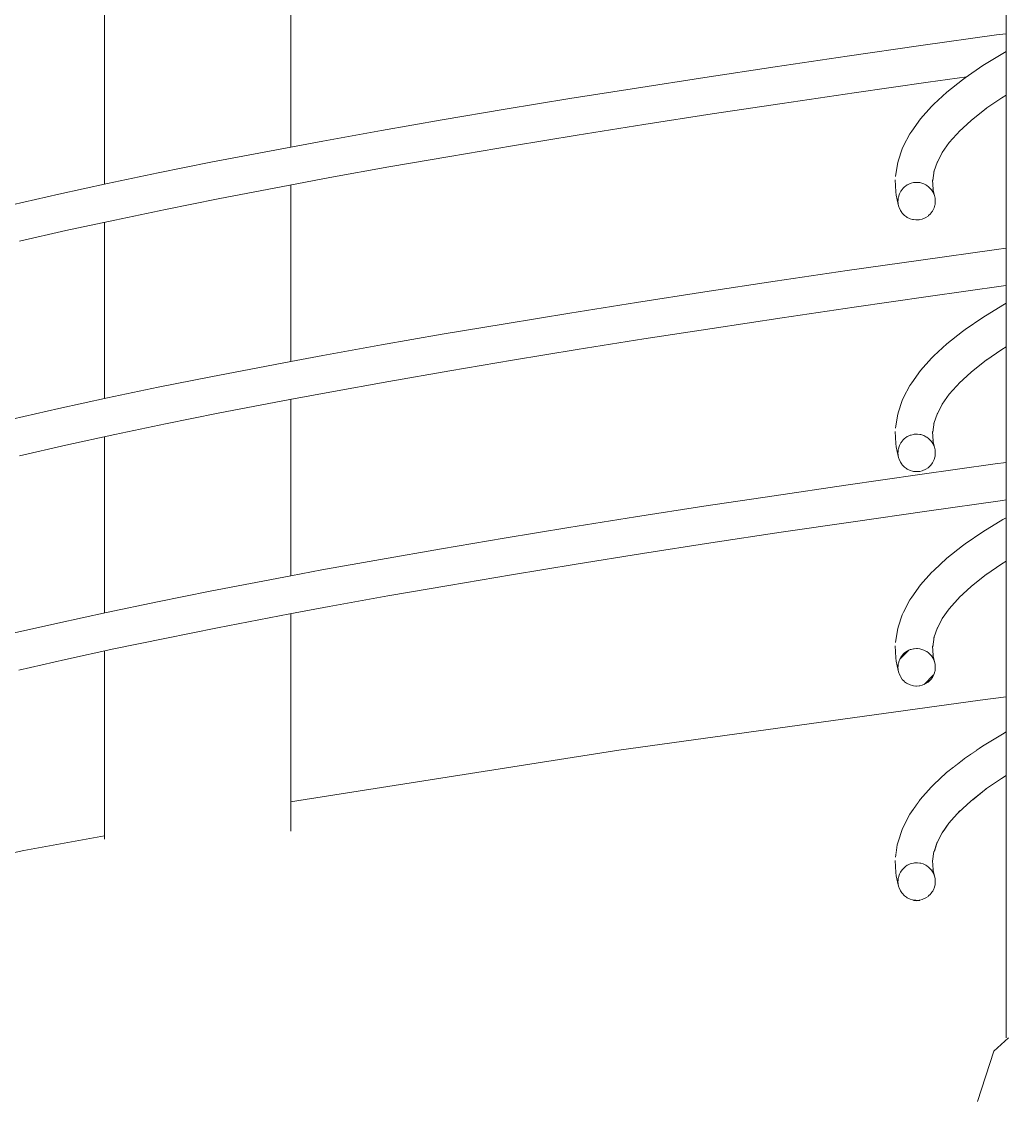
# Model space of a CAD drawing. Header units: metres. Extents: x 173 to 310, y -9 to 45.
# Drawn here: x 274.585 to 275.644, y -0.26 to 0.898 of the extents above; entities that cross this region are included whole.
import ezdxf

# ---------------------------------------------------------------- set-up
doc = ezdxf.new("R2010")
doc.units = ezdxf.units.M
doc.header["$MEASUREMENT"] = 0
doc.set_wipeout_variables(frame=1)
doc.linetypes.add('Wipeout_Contour', pattern=[1, 0, -1])
doc.layers.add('Interior - Furniture', color=7, linetype='Continuous')
doc.layers.add('Interior - Stair & Railing', color=7, linetype='Continuous')
doc.layers.add('Interior - Furniture _Pen_No__1', color=7, linetype='Continuous', lineweight=13)
doc.layers.add('Interior - Stair & Railing_Pen_No__122', color=9, linetype='Continuous', lineweight=13)
doc.layers.add('Interior - Stair & Railing_Pen_No__166', color=7, linetype='Continuous', lineweight=13, true_color=0x97cbff)
doc.layers.add('Structural - Bearing_Pen_No__167', color=7, linetype='Continuous', lineweight=13, true_color=0x6a6a6a)

msp = doc.modelspace()

# ---------------------------------------------------------------- linework, layer by layer
at = {"layer": 'Interior - Stair & Railing_Pen_No__122', "color": 9, "linetype": 'Continuous', "lineweight": 13}
for p, q in [((275.5499, 0.8726), (275.631, 0.884)), ((275.631, 0.884), (275.6415, 0.8854)), ((275.4707, 0.8612), (275.5499, 0.8726)), ((275.3934, 0.8498), (275.4707, 0.8612)), ((275.6163, 0.8511), (275.6378, 0.8643)), ((275.6378, 0.8643), (275.6415, 0.8662)), ((275.3181, 0.8385), (275.3934, 0.8498)), ((275.5972, 0.838), (275.6163, 0.8511)), ((275.2447, 0.8271), (275.3181, 0.8385)), ((275.5576, 0.8334), (275.599, 0.8392)), ((275.5778, 0.8228), (275.5945, 0.836)), ((275.5945, 0.836), (275.5972, 0.838)), ((275.1733, 0.8157), (275.2447, 0.8271)), ((275.4784, 0.822), (275.5576, 0.8334)), ((275.5636, 0.8097), (275.5778, 0.8228)), ((275.1039, 0.8043), (275.1733, 0.8157)), ((275.4012, 0.8106), (275.4784, 0.822)), ((275.6197, 0.805), (275.6368, 0.8167)), ((275.6368, 0.8167), (275.6415, 0.8196)), ((275.0365, 0.793), (275.1039, 0.8043)), ((275.2525, 0.7879), (275.3258, 0.7993)), ((275.3258, 0.7993), (275.4012, 0.8106)), ((275.5494, 0.7941), (275.5612, 0.8073)), ((275.5612, 0.8073), (275.5636, 0.8097)), ((275.6038, 0.7924), (275.6204, 0.8056)), ((274.9713, 0.7816), (275.0365, 0.793)), ((275.1811, 0.7765), (275.2525, 0.7879)), ((275.5401, 0.781), (275.5494, 0.7941)), ((275.5908, 0.7805), (275.6038, 0.7924)), ((274.9082, 0.7702), (274.9713, 0.7816)), ((275.1117, 0.7651), (275.1811, 0.7765)), ((275.5313, 0.765), (275.5381, 0.7781)), ((275.5381, 0.7781), (275.5401, 0.781)), ((275.5802, 0.7686), (275.592, 0.7817)), ((274.8741, 0.7638), (274.9082, 0.7702)), ((275.0444, 0.7537), (275.1117, 0.7651)), ((275.5299, 0.7619), (275.5313, 0.765)), ((275.5728, 0.7581), (275.5802, 0.7686)), ((274.7883, 0.7474), (274.8741, 0.7638)), ((274.9791, 0.7424), (275.0444, 0.7537)), ((275.5255, 0.7487), (275.5299, 0.7619)), ((275.5672, 0.7473), (275.5729, 0.7583)), ((274.7316, 0.7361), (274.7883, 0.7474)), ((274.916, 0.731), (274.9791, 0.7424)), ((275.5227, 0.7322), (275.5246, 0.7454)), ((275.5246, 0.7454), (275.5255, 0.7487)), ((275.5638, 0.7373), (275.5675, 0.7483)), ((274.6772, 0.7247), (274.7316, 0.7361)), ((274.8728, 0.7229), (274.916, 0.731)), ((275.5625, 0.7278), (275.564, 0.7385)), ((274.625, 0.7133), (274.6772, 0.7247)), ((274.7962, 0.7082), (274.8728, 0.7229)), ((275.523, 0.7157), (275.5224, 0.7288)), ((275.5629, 0.7183), (275.5624, 0.7288)), ((275.565, 0.7091), (275.5627, 0.7191)), ((274.575, 0.7019), (274.625, 0.7133)), ((274.7395, 0.6968), (274.7962, 0.7082)), ((275.5233, 0.7122), (275.523, 0.7157)), ((275.5256, 0.7023), (275.5233, 0.7122)), ((274.6851, 0.6855), (274.7395, 0.6968)), ((274.6328, 0.6741), (274.6851, 0.6855)), ((274.5829, 0.6627), (274.6328, 0.6741)), ((275.5499, 0.6426), (275.631, 0.654)), ((275.631, 0.654), (275.6415, 0.6554)), ((275.4707, 0.6312), (275.5499, 0.6426)), ((275.3934, 0.6198), (275.4707, 0.6312)), ((275.3181, 0.6085), (275.3934, 0.6198)), ((275.5576, 0.6034), (275.6386, 0.6148)), ((275.6386, 0.6148), (275.6415, 0.6152)), ((275.2447, 0.5971), (275.3181, 0.6085)), ((275.4784, 0.592), (275.5576, 0.6034)), ((275.1733, 0.5857), (275.2447, 0.5971)), ((275.4012, 0.5806), (275.4784, 0.592)), ((275.6163, 0.5811), (275.6378, 0.5943)), ((275.6378, 0.5943), (275.6415, 0.5962)), ((275.1039, 0.5743), (275.1733, 0.5857)), ((275.3258, 0.5693), (275.4012, 0.5806)), ((275.5972, 0.568), (275.6163, 0.5811)), ((275.0365, 0.563), (275.1039, 0.5743)), ((275.2525, 0.5579), (275.3258, 0.5693)), ((275.5945, 0.566), (275.5972, 0.568)), ((274.9713, 0.5516), (275.0365, 0.563)), ((275.1811, 0.5465), (275.2525, 0.5579)), ((275.5778, 0.5528), (275.5945, 0.566)), ((274.9082, 0.5402), (274.9713, 0.5516)), ((275.1117, 0.5351), (275.1811, 0.5465)), ((275.5636, 0.5397), (275.5778, 0.5528)), ((275.6197, 0.535), (275.6368, 0.5467)), ((275.6368, 0.5467), (275.6415, 0.5496)), ((274.7883, 0.5174), (274.8741, 0.5338)), ((274.8741, 0.5338), (274.9082, 0.5402)), ((275.0444, 0.5237), (275.1117, 0.5351)), ((275.5494, 0.5241), (275.5612, 0.5373)), ((275.5612, 0.5373), (275.5636, 0.5397)), ((275.6038, 0.5224), (275.6204, 0.5356)), ((274.9791, 0.5124), (275.0444, 0.5237)), ((275.5401, 0.511), (275.5494, 0.5241)), ((275.5908, 0.5105), (275.6038, 0.5224)), ((274.7316, 0.5061), (274.7883, 0.5174)), ((274.916, 0.501), (274.9791, 0.5124)), ((275.5381, 0.5081), (275.5401, 0.511)), ((275.5802, 0.4986), (275.592, 0.5117)), ((274.6772, 0.4947), (274.7316, 0.5061)), ((274.8728, 0.4929), (274.916, 0.501)), ((275.5313, 0.495), (275.5381, 0.5081)), ((275.5728, 0.4881), (275.5802, 0.4986)), ((274.625, 0.4833), (274.6772, 0.4947)), ((274.7962, 0.4782), (274.8728, 0.4929)), ((275.5255, 0.4787), (275.5299, 0.4919)), ((275.5299, 0.4919), (275.5313, 0.495)), ((275.5672, 0.4773), (275.5729, 0.4883)), ((274.575, 0.4719), (274.625, 0.4833)), ((274.7395, 0.4668), (274.7962, 0.4782)), ((275.5227, 0.4622), (275.5246, 0.4754)), ((275.5246, 0.4754), (275.5255, 0.4787)), ((275.5638, 0.4673), (275.5675, 0.4783)), ((274.6851, 0.4555), (274.7395, 0.4668)), ((274.6328, 0.4441), (274.6851, 0.4555)), ((274.5829, 0.4327), (274.6328, 0.4441)), ((275.6297, 0.4239), (275.6415, 0.4255)), ((275.3923, 0.3898), (275.4695, 0.4011)), ((275.3169, 0.3784), (275.3923, 0.3898)), ((275.5563, 0.3733), (275.6373, 0.3847)), ((275.6373, 0.3847), (275.6415, 0.3852)), ((275.2436, 0.367), (275.3169, 0.3784)), ((275.4772, 0.3619), (275.5563, 0.3733)), ((275.1722, 0.3556), (275.2436, 0.367)), ((275.4, 0.3505), (275.4772, 0.3619)), ((275.6163, 0.3511), (275.6378, 0.3643)), ((275.6378, 0.3643), (275.6415, 0.3662)), ((275.1028, 0.3442), (275.1722, 0.3556)), ((275.3247, 0.3392), (275.4, 0.3505)), ((275.5972, 0.338), (275.6163, 0.3511)), ((275.0355, 0.3329), (275.1028, 0.3442)), ((275.2513, 0.3278), (275.3247, 0.3392)), ((275.5778, 0.3228), (275.5945, 0.336)), ((275.5945, 0.336), (275.5972, 0.338)), ((274.9703, 0.3215), (275.0355, 0.3329)), ((275.18, 0.3164), (275.2513, 0.3278)), ((274.9072, 0.3101), (274.9703, 0.3215)), ((275.1106, 0.305), (275.18, 0.3164)), ((275.5636, 0.3097), (275.5778, 0.3228)), ((275.6197, 0.305), (275.6368, 0.3167)), ((275.6368, 0.3167), (275.6415, 0.3196)), ((274.7874, 0.2873), (274.8741, 0.3039)), ((274.8741, 0.3039), (274.9072, 0.3101)), ((275.0434, 0.2936), (275.1106, 0.305)), ((275.5494, 0.2941), (275.5612, 0.3073)), ((275.5612, 0.3073), (275.5636, 0.3097)), ((275.6038, 0.2924), (275.6204, 0.3056)), ((274.9781, 0.2823), (275.0434, 0.2936)), ((275.5401, 0.281), (275.5494, 0.2941)), ((275.5908, 0.2805), (275.6038, 0.2924)), ((274.7308, 0.276), (274.7874, 0.2873)), ((274.9151, 0.2709), (274.9781, 0.2823)), ((275.5313, 0.265), (275.5381, 0.2781)), ((275.5381, 0.2781), (275.5401, 0.281)), ((275.5802, 0.2686), (275.592, 0.2817)), ((274.6764, 0.2646), (274.7308, 0.276)), ((274.8728, 0.263), (274.9151, 0.2709)), ((275.5728, 0.2581), (275.5802, 0.2686)), ((274.6242, 0.2532), (274.6764, 0.2646)), ((274.7953, 0.2481), (274.8728, 0.263)), ((275.5255, 0.2487), (275.5299, 0.2619)), ((275.5299, 0.2619), (275.5313, 0.265)), ((275.5672, 0.2473), (275.5729, 0.2583)), ((274.5743, 0.2418), (274.6242, 0.2532)), ((274.7387, 0.2367), (274.7953, 0.2481)), ((275.5227, 0.2322), (275.5246, 0.2454)), ((275.5246, 0.2454), (275.5255, 0.2487)), ((275.5638, 0.2373), (275.5675, 0.2483)), ((274.6842, 0.2254), (274.7387, 0.2367)), ((274.6321, 0.214), (274.6842, 0.2254)), ((274.5821, 0.2026), (274.6321, 0.214))]:
    msp.add_line(p, q, dxfattribs=at)
at = {"layer": 'Interior - Stair & Railing_Pen_No__122', "color": 9, "linetype": 'Continuous', "lineweight": 13, "flags": 128}
msp.add_lwpolyline([(275.5253, 0.7058), (275.5255, 0.7032), (275.5256, 0.7023), (275.5263, 0.6997), (275.5265, 0.6989), (275.5276, 0.6965), (275.528, 0.6957), (275.5295, 0.6935), (275.5299, 0.6928), (275.5318, 0.6909), (275.5324, 0.6903), (275.5346, 0.6888), (275.5353, 0.6883), (275.5377, 0.6871), (275.5384, 0.6868), (275.541, 0.6861), (275.5418, 0.6859), (275.5445, 0.6856), (275.5453, 0.6856), (275.548, 0.6858), (275.5487, 0.6859), (275.5514, 0.6866), (275.5521, 0.6868), (275.5546, 0.6879), (275.5553, 0.6882), (275.5575, 0.6898), (275.5581, 0.6902), (275.5601, 0.6921), (275.5606, 0.6927), (275.5622, 0.6949), (275.5626, 0.6956), (275.5637, 0.698), (275.5641, 0.6987), (275.5648, 0.7013), (275.565, 0.7021), (275.5652, 0.7048), (275.5653, 0.7056), (275.5651, 0.7083), (275.565, 0.7091), (275.5643, 0.7117), (275.5641, 0.7125), (275.563, 0.7149), (275.5626, 0.7157), (275.5611, 0.7179), (275.5606, 0.7186), (275.5588, 0.7205), (275.5582, 0.7211), (275.5561, 0.7226), (275.5553, 0.7231), (275.553, 0.7242), (275.5521, 0.7246), (275.5497, 0.7253), (275.5488, 0.7256), (275.5462, 0.7258), (275.5453, 0.7259), (275.5428, 0.7257), (275.5418, 0.7256), (275.5394, 0.7249), (275.5385, 0.7247), (275.5361, 0.7236), (275.5353, 0.7232), (275.5332, 0.7218), (275.5324, 0.7212), (275.5306, 0.7194), (275.53, 0.7187), (275.5285, 0.7166), (275.528, 0.7159), (275.5269, 0.7135), (275.5265, 0.7127), (275.5258, 0.7102), (275.5256, 0.7093), (275.5254, 0.7067)], close=True, dxfattribs=at)
at = {"layer": 'Structural - Bearing_Pen_No__167', "color": 251, "linetype": 'Continuous', "lineweight": 13, "true_color": 0x6a6a6a}
for p, q in [((274.8741, 0.7637), (274.8741, 0.9932)), ((274.6742, 0.724), (274.6742, 0.9531)), ((274.8741, 0.5337), (274.8741, 0.7232)), ((274.6742, 0.494), (274.6742, 0.6831)), ((274.8741, 0.3038), (274.8741, 0.4932)), ((274.6742, 0.2641), (274.6742, 0.4531))]:
    msp.add_line(p, q, dxfattribs=at)

# ---------------------------------------------------------------- wipeouts: each hides what was drawn before it
at = {"color": 254, "linetype": 'Wipeout_Contour', "lineweight": 0, "ltscale": 172.173718}
msp.add_wipeout([(275.6107, -0.2599), (275.6177, -0.2758), (275.6173, -0.3384), (275.6174, -0.3601), (275.6282, -0.2061)], dxfattribs=at).dxf.layer = 'Interior - Furniture'
at = {"color": 254, "linetype": 'Wipeout_Contour', "lineweight": 0, "ltscale": 2439.659209}
msp.add_wipeout([(275.528, 0.4257), (275.5295, 0.4235), (275.5299, 0.4228), (275.5318, 0.4209), (275.5324, 0.4203), (275.5346, 0.4188), (275.5353, 0.4183), (275.5377, 0.4171), (275.5384, 0.4168), (275.541, 0.4161), (275.5418, 0.4159), (275.5445, 0.4156), (275.5453, 0.4156), (275.548, 0.4158), (275.5487, 0.4159), (275.5514, 0.4166), (275.5521, 0.4168), (275.5546, 0.4179), (275.5553, 0.4182), (275.5575, 0.4198), (275.5581, 0.4202), (275.5601, 0.4221), (275.5606, 0.4227), (275.5622, 0.4249), (275.5626, 0.4256), (275.5637, 0.428), (275.5641, 0.4287), (275.5648, 0.4313), (275.565, 0.4321), (275.5652, 0.4348), (275.5653, 0.4356), (275.5651, 0.4383), (275.565, 0.4391), (275.5643, 0.4417), (275.5641, 0.4425), (275.563, 0.4449), (275.5626, 0.4457), (275.5611, 0.4479), (275.5606, 0.4486), (275.5588, 0.4505), (275.5582, 0.4511), (275.5561, 0.4526), (275.5553, 0.4531), (275.553, 0.4542), (275.5521, 0.4546), (275.5497, 0.4553), (275.5488, 0.4556), (275.5462, 0.4558), (275.5453, 0.4559), (275.5428, 0.4557), (275.5418, 0.4556), (275.5394, 0.4549), (275.5385, 0.4547), (275.5361, 0.4536), (275.5353, 0.4532), (275.5332, 0.4518), (275.5324, 0.4512), (275.5306, 0.4494), (275.53, 0.4487), (275.5285, 0.4466), (275.528, 0.4459), (275.5269, 0.4435), (275.5265, 0.4427), (275.5258, 0.4402), (275.5256, 0.4393), (275.5254, 0.4367), (275.5253, 0.4358), (275.5255, 0.4332), (275.5256, 0.4323), (275.5263, 0.4297), (275.5265, 0.4289), (275.5276, 0.4265)], dxfattribs=at).dxf.layer = 'Interior - Stair & Railing'
at = {"color": 254, "linetype": 'Wipeout_Contour', "lineweight": 0, "ltscale": 2449.13945}
msp.add_wipeout([(275.528, 0.1957), (275.5295, 0.1935), (275.5299, 0.1928), (275.5318, 0.1909), (275.5324, 0.1903), (275.5346, 0.1888), (275.5353, 0.1883), (275.5377, 0.1871), (275.5384, 0.1868), (275.541, 0.1861), (275.5418, 0.1859), (275.5445, 0.1856), (275.5453, 0.1856), (275.548, 0.1858), (275.5487, 0.1859), (275.5514, 0.1866), (275.5521, 0.1868), (275.5546, 0.1879), (275.5553, 0.1882), (275.5575, 0.1898), (275.5581, 0.1902), (275.5601, 0.1921), (275.5606, 0.1927), (275.5622, 0.1949), (275.5626, 0.1956), (275.5637, 0.198), (275.5641, 0.1987), (275.5648, 0.2013), (275.565, 0.2021), (275.5652, 0.2048), (275.5653, 0.2056), (275.5651, 0.2083), (275.565, 0.2091), (275.5643, 0.2117), (275.5641, 0.2125), (275.563, 0.2149), (275.5626, 0.2157), (275.5611, 0.2179), (275.5606, 0.2186), (275.5588, 0.2205), (275.5582, 0.2211), (275.5561, 0.2226), (275.5553, 0.2231), (275.553, 0.2242), (275.5521, 0.2246), (275.5497, 0.2253), (275.5488, 0.2256), (275.5462, 0.2258), (275.5453, 0.2259), (275.5428, 0.2257), (275.5418, 0.2256), (275.5394, 0.2249), (275.5385, 0.2247), (275.5361, 0.2236), (275.5353, 0.2232), (275.5332, 0.2218), (275.5324, 0.2212), (275.5306, 0.2194), (275.53, 0.2187), (275.5285, 0.2166), (275.528, 0.2159), (275.5269, 0.2135), (275.5265, 0.2127), (275.5258, 0.2102), (275.5256, 0.2093), (275.5254, 0.2067), (275.5253, 0.2058), (275.5255, 0.2032), (275.5256, 0.2023), (275.5263, 0.1997), (275.5265, 0.1989), (275.5276, 0.1965)], dxfattribs=at).dxf.layer = 'Interior - Stair & Railing'

# ---------------------------------------------------------------- next in the draw order: hatches: boundary and pattern name
at = {"layer": 'Interior - Stair & Railing_Pen_No__166', "linetype": 'Continuous', "lineweight": 13, "true_color": 0x97cbff}
h = msp.add_hatch(dxfattribs=at)
h.set_pattern_fill('STEEL', color=151, style=0, pattern_type=2)
h.set_pattern_definition([(45, (247.71116, 19.7567), (-0.0795495, 0.0795495), []), (45, (247.68464, 19.78321), (-0.0795495, 0.0795495), [])])
h.paths.add_polyline_path([(275.528, 0.1957), (275.5295, 0.1935), (275.5299, 0.1928), (275.5318, 0.1909), (275.5324, 0.1903), (275.5346, 0.1888), (275.5353, 0.1883), (275.5377, 0.1871), (275.5384, 0.1868), (275.541, 0.1861), (275.5418, 0.1859), (275.5445, 0.1856), (275.5453, 0.1856), (275.548, 0.1858), (275.5487, 0.1859), (275.5514, 0.1866), (275.5521, 0.1868), (275.5546, 0.1879), (275.5553, 0.1882), (275.5575, 0.1898), (275.5581, 0.1902), (275.5601, 0.1921), (275.5606, 0.1927), (275.5622, 0.1949), (275.5626, 0.1956), (275.5637, 0.198), (275.5641, 0.1987), (275.5648, 0.2013), (275.565, 0.2021), (275.5652, 0.2048), (275.5653, 0.2056), (275.5651, 0.2083), (275.565, 0.2091), (275.5643, 0.2117), (275.5641, 0.2125), (275.563, 0.2149), (275.5626, 0.2157), (275.5611, 0.2179), (275.5606, 0.2186), (275.5588, 0.2205), (275.5582, 0.2211), (275.5561, 0.2226), (275.5553, 0.2231), (275.553, 0.2242), (275.5521, 0.2246), (275.5497, 0.2253), (275.5488, 0.2256), (275.5462, 0.2258), (275.5453, 0.2259), (275.5428, 0.2257), (275.5418, 0.2256), (275.5394, 0.2249), (275.5385, 0.2247), (275.5361, 0.2236), (275.5353, 0.2232), (275.5332, 0.2218), (275.5324, 0.2212), (275.5306, 0.2194), (275.53, 0.2187), (275.5285, 0.2166), (275.528, 0.2159), (275.5269, 0.2135), (275.5265, 0.2127), (275.5258, 0.2102), (275.5256, 0.2093), (275.5254, 0.2067), (275.5253, 0.2058), (275.5255, 0.2032), (275.5256, 0.2023), (275.5263, 0.1997), (275.5265, 0.1989), (275.5276, 0.1965)])

# ---------------------------------------------------------------- next in the draw order: linework, layer by layer
at = {"layer": 'Interior - Stair & Railing_Pen_No__122', "color": 9, "linetype": 'Continuous', "lineweight": 13}
for p, q in [((275.5625, 0.4578), (275.564, 0.4685)), ((275.523, 0.4457), (275.5224, 0.4588)), ((275.5629, 0.4483), (275.5624, 0.4588)), ((275.5233, 0.4422), (275.523, 0.4457)), ((275.5256, 0.4323), (275.5233, 0.4422)), ((275.565, 0.4391), (275.5627, 0.4491)), ((275.5487, 0.4125), (275.6297, 0.4239)), ((275.4695, 0.4011), (275.5487, 0.4125)), ((275.5625, 0.2278), (275.564, 0.2385)), ((275.523, 0.2157), (275.5224, 0.2288)), ((275.5629, 0.2183), (275.5624, 0.2288)), ((275.5233, 0.2122), (275.523, 0.2157)), ((275.5256, 0.2023), (275.5233, 0.2122)), ((275.565, 0.2091), (275.5627, 0.2191))]:
    msp.add_line(p, q, dxfattribs=at)
at = {"layer": 'Interior - Stair & Railing_Pen_No__122', "color": 9, "linetype": 'Continuous', "lineweight": 13, "flags": 128}
for points in [[(275.5253, 0.4358), (275.5255, 0.4332), (275.5256, 0.4323), (275.5263, 0.4297), (275.5265, 0.4289), (275.5276, 0.4265), (275.528, 0.4257), (275.5295, 0.4235), (275.5299, 0.4228), (275.5318, 0.4209), (275.5324, 0.4203), (275.5346, 0.4188), (275.5353, 0.4183), (275.5377, 0.4171), (275.5384, 0.4168), (275.541, 0.4161), (275.5418, 0.4159), (275.5445, 0.4156), (275.5453, 0.4156), (275.548, 0.4158), (275.5487, 0.4159), (275.5514, 0.4166), (275.5521, 0.4168), (275.5546, 0.4179), (275.5553, 0.4182), (275.5575, 0.4198), (275.5581, 0.4202), (275.5601, 0.4221), (275.5606, 0.4227), (275.5622, 0.4249), (275.5626, 0.4256), (275.5637, 0.428), (275.5641, 0.4287), (275.5648, 0.4313), (275.565, 0.4321), (275.5652, 0.4348), (275.5653, 0.4356), (275.5651, 0.4383), (275.565, 0.4391), (275.5643, 0.4417), (275.5641, 0.4425), (275.563, 0.4449), (275.5626, 0.4457), (275.5611, 0.4479), (275.5606, 0.4486), (275.5588, 0.4505), (275.5582, 0.4511), (275.5561, 0.4526), (275.5553, 0.4531), (275.553, 0.4542), (275.5521, 0.4546), (275.5497, 0.4553), (275.5488, 0.4556), (275.5462, 0.4558), (275.5453, 0.4559), (275.5428, 0.4557), (275.5418, 0.4556), (275.5394, 0.4549), (275.5385, 0.4547), (275.5361, 0.4536), (275.5353, 0.4532), (275.5332, 0.4518), (275.5324, 0.4512), (275.5306, 0.4494), (275.53, 0.4487), (275.5285, 0.4466), (275.528, 0.4459), (275.5269, 0.4435), (275.5265, 0.4427), (275.5258, 0.4402), (275.5256, 0.4393), (275.5254, 0.4367)], [(275.5253, 0.2058), (275.5255, 0.2032), (275.5256, 0.2023), (275.5263, 0.1997), (275.5265, 0.1989), (275.5276, 0.1965), (275.528, 0.1957), (275.5295, 0.1935), (275.5299, 0.1928), (275.5318, 0.1909), (275.5324, 0.1903), (275.5346, 0.1888), (275.5353, 0.1883), (275.5377, 0.1871), (275.5384, 0.1868), (275.541, 0.1861), (275.5418, 0.1859), (275.5445, 0.1856), (275.5453, 0.1856), (275.548, 0.1858), (275.5487, 0.1859), (275.5514, 0.1866), (275.5521, 0.1868), (275.5546, 0.1879), (275.5553, 0.1882), (275.5575, 0.1898), (275.5581, 0.1902), (275.5601, 0.1921), (275.5606, 0.1927), (275.5622, 0.1949), (275.5626, 0.1956), (275.5637, 0.198), (275.5641, 0.1987), (275.5648, 0.2013), (275.565, 0.2021), (275.5652, 0.2048), (275.5653, 0.2056), (275.5651, 0.2083), (275.565, 0.2091), (275.5643, 0.2117), (275.5641, 0.2125), (275.563, 0.2149), (275.5626, 0.2157), (275.5611, 0.2179), (275.5606, 0.2186), (275.5588, 0.2205), (275.5582, 0.2211), (275.5561, 0.2226), (275.5553, 0.2231), (275.553, 0.2242), (275.5521, 0.2246), (275.5497, 0.2253), (275.5488, 0.2256), (275.5462, 0.2258), (275.5453, 0.2259), (275.5428, 0.2257), (275.5418, 0.2256), (275.5394, 0.2249), (275.5385, 0.2247), (275.5361, 0.2236), (275.5353, 0.2232), (275.5332, 0.2218), (275.5324, 0.2212), (275.5306, 0.2194), (275.53, 0.2187), (275.5285, 0.2166), (275.528, 0.2159), (275.5269, 0.2135), (275.5265, 0.2127), (275.5258, 0.2102), (275.5256, 0.2093), (275.5254, 0.2067)]]:
    msp.add_lwpolyline(points, close=True, dxfattribs=at)

# ---------------------------------------------------------------- next in the draw order: wipeouts: each hides what was drawn before it
at = {"color": 254, "linetype": 'Wipeout_Contour', "lineweight": 0, "ltscale": 267.041299}
msp.add_wipeout([(273.9151, -0.2599), (275.6107, -0.2599), (273.9331, -0.2061), (273.9309, -0.2109), (273.9309, -0.2131), (273.9294, -0.215), (273.9291, -0.215), (273.9151, -0.246)], dxfattribs=at).dxf.layer = 'Interior - Furniture'
at = {"color": 254, "linetype": 'Wipeout_Contour', "lineweight": 0, "ltscale": 138.015934}
msp.add_wipeout([(275.6282, -0.2061), (275.6174, -0.3601), (275.6178, -0.4389), (275.6301, -0.405)], dxfattribs=at).dxf.layer = 'Interior - Furniture'

# ---------------------------------------------------------------- next in the draw order: wipeouts: each hides what was drawn before it
at = {"color": 254, "linetype": 'Wipeout_Contour', "lineweight": 0, "ltscale": 100.959519}
msp.add_wipeout([(273.9331, -0.2061), (275.6107, -0.2599), (275.6282, -0.2061)], dxfattribs=at).dxf.layer = 'Interior - Furniture'

# ---------------------------------------------------------------- next in the draw order: wipeouts: each hides what was drawn before it
at = {"color": 254, "linetype": 'Wipeout_Contour', "lineweight": 0, "ltscale": 137.331246}
msp.add_wipeout([(275.6301, -0.405), (275.643, -0.3471), (275.6437, -0.1917), (275.6282, -0.2061)], dxfattribs=at).dxf.layer = 'Interior - Furniture'

# ---------------------------------------------------------------- next in the draw order: wipeouts: each hides what was drawn before it
at = {"color": 254, "linetype": 'Wipeout_Contour', "lineweight": 0, "ltscale": 702.748096}
msp.add_wipeout([(273.9331, -0.2061), (275.6282, -0.2061), (274.1823, -0.1579), (274.1823, -0.1754), (274.182, -0.1778), (274.175, -0.1802), (274.1616, -0.1823), (274.1429, -0.1841), (274.1202, -0.1855), (274.0949, -0.1863), (274.0688, -0.1865), (274.0436, -0.186), (274.0212, -0.185), (274.003, -0.1835), (273.9902, -0.1815), (273.9837, -0.1792), (273.9837, -0.1725), (273.9447, -0.1984), (273.9447, -0.199), (273.9427, -0.2009), (273.941, -0.2009)], dxfattribs=at).dxf.layer = 'Interior - Furniture'

# ---------------------------------------------------------------- next in the draw order: wipeouts: each hides what was drawn before it
at = {"color": 254, "linetype": 'Wipeout_Contour', "lineweight": 0, "ltscale": 202.491672}
msp.add_wipeout([(275.6415, -0.1523), (274.1823, -0.1523), (274.1823, -0.1579), (275.6282, -0.2061), (275.6437, -0.1917), (275.6415, -0.1917)], dxfattribs=at).dxf.layer = 'Interior - Furniture'

# ---------------------------------------------------------------- next in the draw order: linework, layer by layer
at = {"layer": 'Interior - Furniture _Pen_No__1', "color": 7, "linetype": 'Continuous', "lineweight": 13}
for p, q in [((275.6282, -0.2061), (275.6437, -0.1917)), ((275.6107, -0.2599), (275.6282, -0.2061))]:
    msp.add_line(p, q, dxfattribs=at)

# ---------------------------------------------------------------- next in the draw order: wipeouts: each hides what was drawn before it
at = {"color": 254, "linetype": 'Wipeout_Contour', "lineweight": 0, "ltscale": 135.416586}
msp.add_wipeout([(274.1823, -0.0996), (274.1823, -0.1523), (275.6415, -0.1523), (275.6415, -0.1508)], dxfattribs=at).dxf.layer = 'Interior - Furniture'

# ---------------------------------------------------------------- next in the draw order: wipeouts: each hides what was drawn before it
at = {"color": 254, "linetype": 'Wipeout_Contour', "lineweight": 0, "ltscale": 134.202912}
msp.add_wipeout([(274.1823, -0.0996), (275.6415, -0.1508), (275.6415, -0.0985), (274.1823, -0.0985)], dxfattribs=at).dxf.layer = 'Interior - Furniture'

# ---------------------------------------------------------------- next in the draw order: wipeouts: each hides what was drawn before it
at = {"color": 254, "linetype": 'Wipeout_Contour', "lineweight": 0, "ltscale": 302.030632}
msp.add_wipeout([(274.1823, -0.0985), (275.6415, -0.0985), (275.6415, -0.0932), (274.3429, -0.0447), (274.3277, -0.049), (274.3277, -0.0494), (274.3204, -0.0513), (274.3196, -0.0513), (274.1823, -0.0898)], dxfattribs=at).dxf.layer = 'Interior - Furniture'

# ---------------------------------------------------------------- next in the draw order: wipeouts: each hides what was drawn before it
at = {"color": 254, "linetype": 'Wipeout_Contour', "lineweight": 0, "ltscale": 101.022583}
msp.add_wipeout([(275.6415, -0.0447), (274.3429, -0.0447), (275.6415, -0.0932)], dxfattribs=at).dxf.layer = 'Interior - Furniture'

# ---------------------------------------------------------------- next in the draw order: wipeouts: each hides what was drawn before it
at = {"color": 254, "linetype": 'Wipeout_Contour', "lineweight": 0, "ltscale": 1325.83056}
msp.add_wipeout([(274.3429, -0.0447), (275.6415, -0.0447), (275.6415, -0.0334), (275.5643, -0.0303), (275.5641, -0.0311), (275.5637, -0.0319), (275.5626, -0.0343), (275.5621, -0.035), (275.5606, -0.0371), (275.56, -0.0378), (275.5582, -0.0396), (275.5575, -0.0401), (275.5553, -0.0416), (275.5545, -0.042), (275.5521, -0.0431), (275.5513, -0.0433), (275.5488, -0.044), (275.5479, -0.0441), (275.5453, -0.0443), (275.5444, -0.0442), (275.5418, -0.044), (275.541, -0.0437), (275.5384, -0.043), (275.5377, -0.0427), (275.5353, -0.0415), (275.5346, -0.041), (275.5324, -0.0395), (275.5318, -0.0389), (275.53, -0.037), (275.5294, -0.0363), (275.528, -0.0341), (275.5276, -0.0333), (275.5265, -0.0309), (275.5263, -0.03), (275.5259, -0.0288), (274.5875, 0.0091), (274.3831, -0.0359), (274.3786, -0.0369), (274.3783, -0.0369)], dxfattribs=at).dxf.layer = 'Interior - Furniture'

# ---------------------------------------------------------------- next in the draw order: wipeouts: each hides what was drawn before it
at = {"color": 254, "linetype": 'Wipeout_Contour', "lineweight": 0, "ltscale": 269.675992}
msp.add_wipeout([(275.5237, 0.0091), (274.5875, 0.0091), (275.5259, -0.0288), (275.5256, -0.0275), (275.5233, -0.0179), (275.523, -0.0145), (275.5224, -0.0014), (275.5227, 0.0021)], dxfattribs=at).dxf.layer = 'Interior - Furniture'
at = {"color": 254, "linetype": 'Wipeout_Contour', "lineweight": 0, "ltscale": 448.224155}
msp.add_wipeout([(275.5638, 0.0072), (275.5624, -0.0023), (275.5629, -0.0117), (275.565, -0.0207), (275.5651, -0.0216), (275.5653, -0.0242), (275.5652, -0.0251), (275.565, -0.0277), (275.5648, -0.0286), (275.5643, -0.0303), (275.6415, -0.0334), (275.6415, 0.0091), (275.5644, 0.0091)], dxfattribs=at).dxf.layer = 'Interior - Furniture'

# ---------------------------------------------------------------- next in the draw order: wipeouts: each hides what was drawn before it
at = {"color": 254, "linetype": 'Wipeout_Contour', "lineweight": 0, "ltscale": 744.831022}
msp.add_wipeout([(274.5875, 0.0091), (275.5237, 0.0091), (275.5245, 0.0152), (275.5254, 0.0186), (275.5297, 0.0317), (275.5309, 0.0342), (274.8827, 0.0629), (274.8741, 0.0613), (274.8741, 0.03), (274.8711, 0.0277), (274.8615, 0.0254), (274.8459, 0.023), (274.8254, 0.0208), (274.8014, 0.0189), (274.7756, 0.0175), (274.7496, 0.0167), (274.7254, 0.0165), (274.7044, 0.0168), (274.6883, 0.0178), (274.6779, 0.0193), (274.6742, 0.0213), (274.6742, 0.0249)], dxfattribs=at).dxf.layer = 'Interior - Furniture'
at = {"color": 254, "linetype": 'Wipeout_Contour', "lineweight": 0, "ltscale": 205.53706}
msp.add_wipeout([(275.5644, 0.0091), (275.6415, 0.0091), (275.6415, 0.0293), (275.5756, 0.0322), (275.5726, 0.028), (275.5671, 0.0172)], dxfattribs=at).dxf.layer = 'Interior - Furniture'
at = {"color": 254, "linetype": 'Wipeout_Contour', "lineweight": 0, "ltscale": 2458.688991}
msp.add_wipeout([(275.5265, -0.0309), (275.5276, -0.0333), (275.528, -0.0341), (275.5294, -0.0363), (275.53, -0.037), (275.5318, -0.0389), (275.5324, -0.0395), (275.5346, -0.041), (275.5353, -0.0415), (275.5377, -0.0427), (275.5384, -0.043), (275.541, -0.0437), (275.5418, -0.044), (275.5444, -0.0442), (275.5453, -0.0443), (275.5479, -0.0441), (275.5488, -0.044), (275.5513, -0.0433), (275.5521, -0.0431), (275.5545, -0.042), (275.5553, -0.0416), (275.5575, -0.0401), (275.5582, -0.0396), (275.56, -0.0378), (275.5606, -0.0371), (275.5621, -0.035), (275.5626, -0.0343), (275.5637, -0.0319), (275.5641, -0.0311), (275.5648, -0.0286), (275.565, -0.0277), (275.5652, -0.0251), (275.5653, -0.0242), (275.5651, -0.0216), (275.565, -0.0207), (275.5644, -0.0182), (275.5641, -0.0173), (275.563, -0.015), (275.5626, -0.0141), (275.5612, -0.012), (275.5606, -0.0112), (275.5589, -0.0094), (275.5582, -0.0087), (275.5561, -0.0073), (275.5553, -0.0067), (275.5531, -0.0056), (275.5522, -0.0052), (275.5498, -0.0045), (275.5488, -0.0043), (275.5463, -0.0041), (275.5453, -0.004), (275.5429, -0.0042), (275.5418, -0.0043), (275.5395, -0.0049), (275.5385, -0.0051), (275.5362, -0.0062), (275.5353, -0.0066), (275.5333, -0.008), (275.5325, -0.0086), (275.5307, -0.0104), (275.53, -0.0111), (275.5286, -0.0131), (275.528, -0.014), (275.5269, -0.0162), (275.5265, -0.0171), (275.5259, -0.0196), (275.5256, -0.0205), (275.5254, -0.0231), (275.5253, -0.024), (275.5255, -0.0266), (275.5256, -0.0275), (275.5263, -0.03)], dxfattribs=at).dxf.layer = 'Interior - Stair & Railing'

# ---------------------------------------------------------------- next in the draw order: linework, layer by layer
at = {"layer": 'Interior - Furniture _Pen_No__1', "color": 7, "linetype": 'Continuous', "lineweight": 13}
for p, q in [((274.5875, 0.0091), (274.6742, 0.0249)), ((274.3831, -0.0359), (274.5875, 0.0091))]:
    msp.add_line(p, q, dxfattribs=at)
at = {"layer": 'Interior - Stair & Railing_Pen_No__122', "color": 9, "linetype": 'Continuous', "lineweight": 13}
for p, q in [((275.5227, 0.0021), (275.5245, 0.0152)), ((275.5245, 0.0152), (275.5254, 0.0186)), ((275.5638, 0.0072), (275.5674, 0.0181)), ((275.5624, -0.0023), (275.5639, 0.0083)), ((275.523, -0.0145), (275.5224, -0.0014)), ((275.5629, -0.0117), (275.5624, -0.0014)), ((275.565, -0.0207), (275.5627, -0.0111)), ((275.5233, -0.0179), (275.523, -0.0145)), ((275.5256, -0.0275), (275.5233, -0.0179))]:
    msp.add_line(p, q, dxfattribs=at)
at = {"layer": 'Interior - Stair & Railing_Pen_No__122', "color": 9, "linetype": 'Continuous', "lineweight": 13, "flags": 128}
msp.add_lwpolyline([(275.5253, -0.024), (275.5255, -0.0266), (275.5256, -0.0275), (275.5263, -0.03), (275.5265, -0.0309), (275.5276, -0.0333), (275.528, -0.0341), (275.5294, -0.0363), (275.53, -0.037), (275.5318, -0.0389), (275.5324, -0.0395), (275.5346, -0.041), (275.5353, -0.0415), (275.5377, -0.0427), (275.5384, -0.043), (275.541, -0.0437), (275.5418, -0.044), (275.5444, -0.0442), (275.5453, -0.0443), (275.5479, -0.0441), (275.5488, -0.044), (275.5513, -0.0433), (275.5521, -0.0431), (275.5545, -0.042), (275.5553, -0.0416), (275.5575, -0.0401), (275.5582, -0.0396), (275.56, -0.0378), (275.5606, -0.0371), (275.5621, -0.035), (275.5626, -0.0343), (275.5637, -0.0319), (275.5641, -0.0311), (275.5648, -0.0286), (275.565, -0.0277), (275.5652, -0.0251), (275.5653, -0.0242), (275.5651, -0.0216), (275.565, -0.0207), (275.5644, -0.0182), (275.5641, -0.0173), (275.563, -0.015), (275.5626, -0.0141), (275.5612, -0.012), (275.5606, -0.0112), (275.5589, -0.0094), (275.5582, -0.0087), (275.5561, -0.0073), (275.5553, -0.0067), (275.5531, -0.0056), (275.5522, -0.0052), (275.5498, -0.0045), (275.5488, -0.0043), (275.5463, -0.0041), (275.5453, -0.004), (275.5429, -0.0042), (275.5418, -0.0043), (275.5395, -0.0049), (275.5385, -0.0051), (275.5362, -0.0062), (275.5353, -0.0066), (275.5333, -0.008), (275.5325, -0.0086), (275.5307, -0.0104), (275.53, -0.0111), (275.5286, -0.0131), (275.528, -0.014), (275.5269, -0.0162), (275.5265, -0.0171), (275.5259, -0.0196), (275.5256, -0.0205), (275.5254, -0.0231)], close=True, dxfattribs=at)
at = {"layer": 'Structural - Bearing_Pen_No__167', "color": 251, "linetype": 'Continuous', "lineweight": 13, "true_color": 0x6a6a6a}
for p, q in [((274.8741, 0.03), (274.8741, 0.2632)), ((274.6742, 0.0213), (274.6742, 0.2232))]:
    msp.add_line(p, q, dxfattribs=at)

# ---------------------------------------------------------------- next in the draw order: wipeouts: each hides what was drawn before it
at = {"color": 254, "linetype": 'Wipeout_Contour', "lineweight": 0, "ltscale": 202.47451}
msp.add_wipeout([(274.8827, 0.0629), (275.5309, 0.0342), (275.5312, 0.0348), (275.5379, 0.048), (275.5399, 0.0508), (275.5484, 0.0629)], dxfattribs=at).dxf.layer = 'Interior - Furniture'
at = {"color": 254, "linetype": 'Wipeout_Contour', "lineweight": 0, "ltscale": 239.107165}
msp.add_wipeout([(275.58, 0.0385), (275.5756, 0.0322), (275.6415, 0.0293), (275.6415, 0.0629), (275.6042, 0.0629), (275.6034, 0.0623), (275.5906, 0.0504)], dxfattribs=at).dxf.layer = 'Interior - Furniture'

# ---------------------------------------------------------------- next in the draw order: linework, layer by layer
at = {"layer": 'Interior - Stair & Railing_Pen_No__122', "color": 9, "linetype": 'Continuous', "lineweight": 13}
for p, q in [((275.5312, 0.0348), (275.5379, 0.048)), ((275.5379, 0.048), (275.5399, 0.0508)), ((275.58, 0.0385), (275.5917, 0.0516)), ((275.5297, 0.0317), (275.5312, 0.0348)), ((275.5726, 0.028), (275.58, 0.0385)), ((275.5254, 0.0186), (275.5297, 0.0317)), ((275.5671, 0.0172), (275.5727, 0.0281))]:
    msp.add_line(p, q, dxfattribs=at)

# ---------------------------------------------------------------- next in the draw order: wipeouts: each hides what was drawn before it
at = {"color": 254, "linetype": 'Wipeout_Contour', "lineweight": 0, "ltscale": 270.80882}
msp.add_wipeout([(274.8827, 0.0629), (275.5484, 0.0629), (275.5492, 0.064), (275.5609, 0.0771), (275.5633, 0.0795), (275.5774, 0.0927), (275.5852, 0.0988), (275.2257, 0.1167)], dxfattribs=at).dxf.layer = 'Interior - Furniture'
at = {"color": 254, "linetype": 'Wipeout_Contour', "lineweight": 0, "ltscale": 170.267138}
msp.add_wipeout([(275.6042, 0.0629), (275.6415, 0.0629), (275.6415, 0.0897), (275.6363, 0.0866), (275.6193, 0.0749)], dxfattribs=at).dxf.layer = 'Interior - Furniture'

# ---------------------------------------------------------------- next in the draw order: linework, layer by layer
at = {"layer": 'Interior - Furniture _Pen_No__1', "color": 7, "linetype": 'Continuous', "lineweight": 13}
msp.add_line((274.8741, 0.0613), (274.8827, 0.0629), dxfattribs=at)
at = {"layer": 'Interior - Stair & Railing_Pen_No__122', "color": 9, "linetype": 'Continuous', "lineweight": 13}
for p, q in [((275.5633, 0.0795), (275.5774, 0.0927)), ((275.6193, 0.0749), (275.6363, 0.0866)), ((275.6363, 0.0866), (275.6415, 0.0897)), ((275.5492, 0.064), (275.5609, 0.0771)), ((275.5609, 0.0771), (275.5633, 0.0795)), ((275.6034, 0.0623), (275.62, 0.0754)), ((275.5399, 0.0508), (275.5492, 0.064)), ((275.5906, 0.0504), (275.6034, 0.0623))]:
    msp.add_line(p, q, dxfattribs=at)

# ---------------------------------------------------------------- next in the draw order: wipeouts: each hides what was drawn before it
at = {"color": 254, "linetype": 'Wipeout_Contour', "lineweight": 0, "ltscale": 168.936434}
msp.add_wipeout([(275.2257, 0.1167), (275.5852, 0.0988), (275.594, 0.1058), (275.5968, 0.1078), (275.6096, 0.1167)], dxfattribs=at).dxf.layer = 'Interior - Furniture'

# ---------------------------------------------------------------- next in the draw order: linework, layer by layer
at = {"layer": 'Interior - Stair & Railing_Pen_No__122', "color": 9, "linetype": 'Continuous', "lineweight": 13}
for p, q in [((275.5774, 0.0927), (275.594, 0.1058)), ((275.594, 0.1058), (275.5968, 0.1078))]:
    msp.add_line(p, q, dxfattribs=at)

# ---------------------------------------------------------------- next in the draw order: wipeouts: each hides what was drawn before it
at = {"color": 254, "linetype": 'Wipeout_Contour', "lineweight": 0, "ltscale": 237.103987}
msp.add_wipeout([(275.6133, 0.1705), (275.2257, 0.1167), (275.6096, 0.1167), (275.6158, 0.121), (275.6373, 0.1341), (275.6415, 0.1364), (275.6415, 0.1689)], dxfattribs=at).dxf.layer = 'Interior - Furniture'

# ---------------------------------------------------------------- next in the draw order: linework, layer by layer
at = {"layer": 'Interior - Furniture _Pen_No__1', "color": 7, "linetype": 'Continuous', "lineweight": 13}
msp.add_line((274.8827, 0.0629), (275.2257, 0.1167), dxfattribs=at)
at = {"layer": 'Interior - Stair & Railing_Pen_No__122', "color": 9, "linetype": 'Continuous', "lineweight": 13}
for p, q in [((275.6158, 0.121), (275.6373, 0.1341)), ((275.6373, 0.1341), (275.6415, 0.1364)), ((275.5968, 0.1078), (275.6158, 0.121))]:
    msp.add_line(p, q, dxfattribs=at)

# ---------------------------------------------------------------- next in the draw order: wipeouts: each hides what was drawn before it
at = {"color": 254, "linetype": 'Wipeout_Contour', "lineweight": 0, "ltscale": 101.636247}
msp.add_wipeout([(275.6133, 0.1705), (275.6415, 0.1689), (275.6415, 0.1705)], dxfattribs=at).dxf.layer = 'Interior - Furniture'

# ---------------------------------------------------------------- next in the draw order: wipeouts: each hides what was drawn before it
at = {"color": 254, "linetype": 'Wipeout_Contour', "lineweight": 0, "ltscale": 102.200568}
msp.add_wipeout([(275.6133, 0.1705), (275.6415, 0.1705), (275.6415, 0.174)], dxfattribs=at).dxf.layer = 'Interior - Furniture'

# ---------------------------------------------------------------- next in the draw order: linework, layer by layer
at = {"layer": 'Interior - Furniture _Pen_No__1', "color": 7, "linetype": 'Continuous', "lineweight": 13}
for p, q in [((275.6133, 0.1705), (275.6415, 0.174)), ((275.2257, 0.1167), (275.6133, 0.1705))]:
    msp.add_line(p, q, dxfattribs=at)
at = {"layer": 'Structural - Bearing_Pen_No__167', "color": 251, "linetype": 'Continuous', "lineweight": 13, "true_color": 0x6a6a6a}
msp.add_line((275.6415, -0.1917), (275.6415, 5.0575), dxfattribs=at)

doc.saveas('drawing.dxf')
